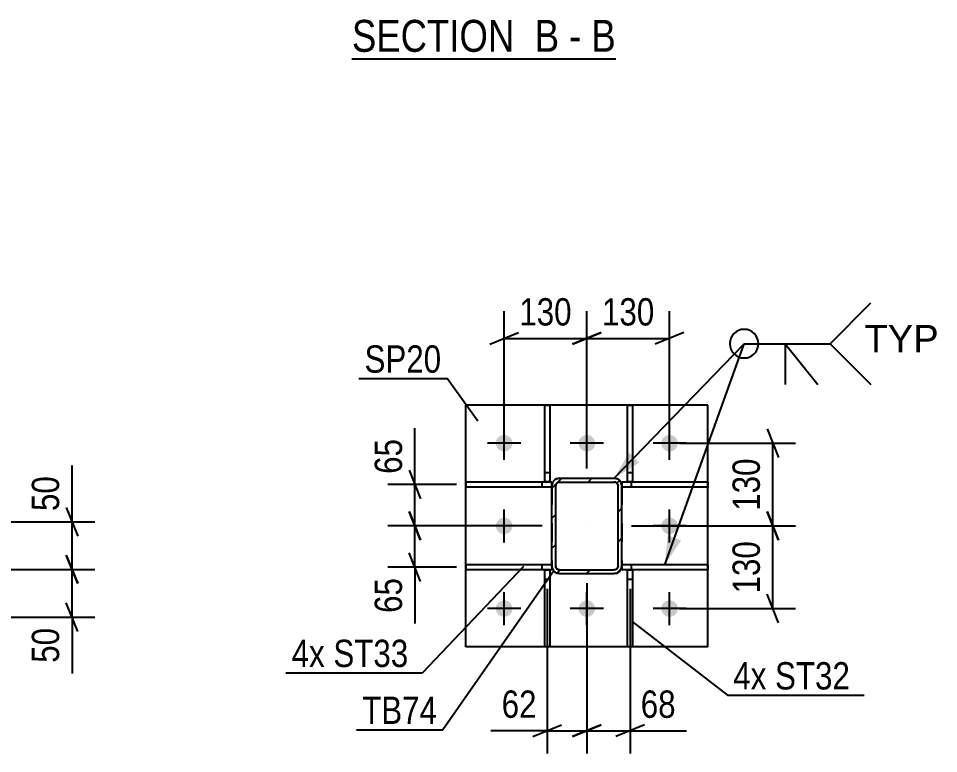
# Model space of a CAD drawing. Header units: millimetres. Extents: x -121 to 720, y -428 to 166.
# Drawn here: x 211.8 to 308.2, y -314.8 to -237.8 of the extents above; entities that cross this region are included whole.
import ezdxf

# ---------------------------------------------------------------- set-up
doc = ezdxf.new("R2010")
doc.units = ezdxf.units.MM
doc.linetypes.add('DXK_LINE_DOT2', pattern=[3.9198, 1.9599, -1.9599])
doc.linetypes.add('DXK_LINE_DOT3', pattern=[5.9187, 2.979, -0.9799, 0.9799, -0.9799])
doc.styles.add('Arial', font='ARIAL.TTF', dxfattribs={"height": 0.2})
doc.styles.add('Arial Narrow', font='ARIALN.TTF', dxfattribs={"height": 0.2})

# ---------------------------------------------------------------- blocks, each defined once
blk = doc.blocks.new('Unknown-318895430-12 - 5565')
at = {"color": 6, "linetype": 'Continuous'}
blk.add_line((246.732, -242.04), (274.378, -242.04), dxfattribs=at)
at = {"color": 0, "linetype": 'Continuous'}
for points in [[(264.84, -241.29), (264.84, -237.79), (246.732, -237.79), (246.732, -241.29)], [(268.447, -241.29), (268.447, -237.79), (265.89, -237.79), (265.89, -241.29)], [(270.772, -241.29), (270.772, -237.79), (269.497, -237.79), (269.497, -241.29)], [(274.378, -241.29), (274.378, -237.79), (271.822, -237.79), (271.822, -241.29)]]:
    blk.add_wipeout(points, dxfattribs=at)
at = {"color": 7, "linetype": 'Continuous', "style": 'Arial Narrow'}
for s, height, p in [('SECTION ', 3.3405, (246.732, -241.29)), ('B', 3.34, (265.89, -241.29)), ('B', 3.34, (271.822, -241.29)), ('-', 3.34, (269.497, -241.29))]:
    blk.add_text(s, height=height, dxfattribs=at).set_placement(p)
blk = doc.blocks.new('Part-318895430-6273 - 6153')
at = {"color": 2, "linetype": 'Continuous'}
for p, q in [((258.68, -303.649), (258.68, -278.316)), ((284.014, -278.316), (258.68, -278.316)), ((284.014, -303.649), (284.014, -278.316)), ((284.014, -303.649), (258.68, -303.649))]:
    blk.add_line(p, q, dxfattribs=at)
blk = doc.blocks.new('Part-318895430-6251 - 6153')
at = {"color": 2, "linetype": 'Continuous'}
for p, q in [((275.603, -286.378), (275.603, -278.318)), ((275.603, -278.318), (276.136, -278.318)), ((276.136, -278.318), (276.136, -286.378)), ((276.136, -286.378), (275.603, -286.378))]:
    blk.add_line(p, q, dxfattribs=at)
at = {"color": 7, "linetype": 'DXK_LINE_DOT2'}
blk.add_line((275.603, -285.378), (276.136, -285.378), dxfattribs=at)
blk = doc.blocks.new('Part-318895430-6211 - 6153')
at = {"color": 2, "linetype": 'Continuous'}
for p, q in [((284.014, -286.384), (275.014, -286.384)), ((275.014, -286.384), (275.014, -286.785)), ((284.014, -286.918), (275.014, -286.918)), ((284.014, -286.384), (284.014, -286.918))]:
    blk.add_line(p, q, dxfattribs=at)
at = {"color": 7, "linetype": 'DXK_LINE_DOT2'}
for p, q in [((275.014, -286.785), (275.014, -286.918)), ((276.014, -286.918), (276.014, -286.384))]:
    blk.add_line(p, q, dxfattribs=at)
blk = doc.blocks.new('Part-318895430-6224 - 6153')
at = {"linetype": 'Continuous'}
h = blk.add_hatch(dxfattribs=at)
h.set_pattern_fill('', scale=0.7, style=0, pattern_type=0)
h.set_pattern_definition([(45, (274.7794, -286.217), (-1.57154, 1.57154), [])])
h.paths.add_polyline_path([(274.953, -286.477), (274.779, -286.217), (274.52, -286.044), (274.214, -285.983), (268.48, -285.983), (268.174, -286.044), (267.915, -286.217), (267.741, -286.477), (267.68, -286.783), (267.68, -295.183), (267.741, -295.489), (267.915, -295.748), (268.174, -295.922), (268.48, -295.983), (274.214, -295.983), (274.52, -295.922), (274.779, -295.748), (274.953, -295.489), (275.014, -295.183), (275.014, -286.783)])
h.paths.add_polyline_path([(274.614, -295.183), (274.583, -295.336), (274.497, -295.466), (274.367, -295.552), (274.214, -295.583), (268.48, -295.583), (268.327, -295.552), (268.197, -295.466), (268.111, -295.336), (268.08, -295.183), (268.08, -286.783), (268.111, -286.63), (268.197, -286.5), (268.327, -286.413), (268.48, -286.383), (274.214, -286.383), (274.367, -286.413), (274.497, -286.5), (274.583, -286.63), (274.614, -286.783)])
at = {"color": 7, "linetype": 'DXK_LINE_DOT2'}
for p, q in [((268.174, -286.044), (268.48, -285.983)), ((268.48, -285.983), (274.214, -285.983)), ((274.214, -285.983), (274.52, -286.044)), ((267.68, -286.783), (267.741, -286.477)), ((267.68, -286.783), (267.68, -295.183)), ((268.111, -286.63), (268.08, -286.783)), ((268.08, -295.183), (268.08, -286.783)), ((268.197, -286.5), (268.111, -286.63)), ((268.327, -286.413), (268.197, -286.5)), ((268.48, -286.383), (268.327, -286.413)), ((268.48, -286.383), (274.214, -286.383)), ((274.367, -286.413), (274.214, -286.383)), ((274.497, -286.5), (274.367, -286.413)), ((274.583, -286.63), (274.497, -286.5)), ((274.614, -286.783), (274.583, -286.63)), ((274.614, -295.183), (274.614, -286.783)), ((274.953, -286.477), (275.014, -286.783)), ((275.014, -286.783), (275.014, -295.183)), ((267.741, -295.489), (267.68, -295.183)), ((268.08, -295.183), (268.111, -295.336)), ((268.111, -295.336), (268.197, -295.466)), ((268.48, -295.983), (268.174, -295.922)), ((268.197, -295.466), (268.327, -295.552)), ((268.327, -295.552), (268.48, -295.583)), ((268.48, -295.583), (274.214, -295.583)), ((268.48, -295.983), (274.214, -295.983)), ((274.214, -295.583), (274.367, -295.552)), ((274.52, -295.922), (274.214, -295.983)), ((274.367, -295.552), (274.497, -295.466)), ((274.497, -295.466), (274.583, -295.336)), ((274.583, -295.336), (274.614, -295.183)), ((275.014, -295.183), (274.953, -295.489))]:
    blk.add_line(p, q, dxfattribs=at)
at = {"color": 2, "linetype": 'Continuous'}
for p, q in [((268.48, -285.983), (268.174, -286.044)), ((268.48, -285.983), (274.214, -285.983)), ((274.52, -286.044), (274.214, -285.983)), ((267.741, -286.477), (267.68, -286.783)), ((267.68, -295.183), (267.68, -286.783)), ((268.08, -286.783), (268.111, -286.63)), ((268.08, -295.183), (268.08, -286.783)), ((268.111, -286.63), (268.197, -286.5)), ((268.197, -286.5), (268.327, -286.413)), ((268.327, -286.413), (268.48, -286.383)), ((268.48, -286.383), (274.214, -286.383)), ((274.214, -286.383), (274.367, -286.413)), ((274.367, -286.413), (274.497, -286.5)), ((274.497, -286.5), (274.583, -286.63)), ((274.583, -286.63), (274.614, -286.783)), ((274.614, -295.183), (274.614, -286.783)), ((275.014, -286.783), (274.953, -286.477)), ((275.014, -295.183), (275.014, -286.783)), ((267.68, -295.183), (267.741, -295.489)), ((268.111, -295.336), (268.08, -295.183)), ((268.197, -295.466), (268.111, -295.336)), ((268.174, -295.922), (268.48, -295.983)), ((268.327, -295.552), (268.197, -295.466)), ((268.48, -295.583), (268.327, -295.552)), ((268.48, -295.583), (274.214, -295.583)), ((268.48, -295.983), (274.214, -295.983)), ((274.367, -295.552), (274.214, -295.583)), ((274.214, -295.983), (274.52, -295.922)), ((274.497, -295.466), (274.367, -295.552)), ((274.583, -295.336), (274.497, -295.466)), ((274.614, -295.183), (274.583, -295.336)), ((274.953, -295.489), (275.014, -295.183))]:
    blk.add_line(p, q, dxfattribs=at)
at = {"color": 7, "linetype": 'DXK_LINE_DOT3'}
blk.add_line((271.347, -290.983), (271.347, -290.983), dxfattribs=at)
at = {"color": 7, "linetype": 'DXK_LINE_DOT2'}
for centre, start, end in [((268.48, -286.783), 112.50002, 157.50002), ((274.214, -286.783), 22.50002, 67.50002), ((268.48, -295.183), 202.50002, 247.50002), ((274.214, -295.183), 292.50002, 337.50002)]:
    blk.add_arc(centre, 0.8, start, end, dxfattribs=at)
at = {"color": 2, "linetype": 'Continuous'}
for centre, start, end in [((268.48, -286.783), 112.50002, 157.50002), ((274.214, -286.783), 22.50002, 67.50002), ((268.48, -295.183), 202.50002, 247.50002), ((274.214, -295.183), 292.50002, 337.50002)]:
    blk.add_arc(centre, 0.8, start, end, dxfattribs=at)
blk = doc.blocks.new('Part-318895430-6290 - 6153')
at = {"color": 2, "linetype": 'Continuous'}
for p, q in [((275.603, -303.651), (275.603, -295.578)), ((275.603, -295.578), (276.137, -295.578)), ((276.137, -295.578), (276.136, -303.651)), ((276.136, -303.651), (275.603, -303.651))]:
    blk.add_line(p, q, dxfattribs=at)
at = {"color": 7, "linetype": 'DXK_LINE_DOT2'}
blk.add_line((275.603, -296.578), (276.137, -296.578), dxfattribs=at)
blk = doc.blocks.new('Part-318895430-6258 - 6153')
at = {"color": 2, "linetype": 'Continuous'}
for p, q in [((284.014, -295.051), (275.014, -295.051)), ((275.014, -295.18), (275.014, -295.584)), ((275.603, -295.584), (275.014, -295.584)), ((284.014, -295.584), (276.137, -295.584)), ((284.014, -295.051), (284.014, -295.584))]:
    blk.add_line(p, q, dxfattribs=at)
at = {"color": 7, "linetype": 'DXK_LINE_DOT2'}
for p, q in [((275.014, -295.051), (275.014, -295.18)), ((276.137, -295.584), (275.603, -295.584)), ((276.014, -295.584), (276.014, -295.051))]:
    blk.add_line(p, q, dxfattribs=at)
blk = doc.blocks.new('Part-318895430-6295 - 6153')
at = {"color": 2, "linetype": 'Continuous'}
for p, q in [((266.937, -286.378), (266.937, -278.318)), ((266.937, -278.318), (267.47, -278.318)), ((267.47, -278.318), (267.47, -286.378)), ((267.47, -286.378), (266.937, -286.378))]:
    blk.add_line(p, q, dxfattribs=at)
at = {"color": 7, "linetype": 'DXK_LINE_DOT2'}
blk.add_line((266.937, -285.378), (267.47, -285.378), dxfattribs=at)
blk = doc.blocks.new('Part-318895430-6320 - 6153')
at = {"color": 2, "linetype": 'Continuous'}
for p, q in [((266.937, -303.651), (266.937, -295.578)), ((266.937, -295.578), (267.47, -295.578)), ((267.47, -295.578), (267.47, -303.651)), ((267.47, -303.651), (266.937, -303.651))]:
    blk.add_line(p, q, dxfattribs=at)
at = {"color": 7, "linetype": 'DXK_LINE_DOT2'}
blk.add_line((266.937, -296.578), (267.47, -296.578), dxfattribs=at)
blk = doc.blocks.new('Bolt-318895430-6361 - 6153')
at = {"linetype": 'Continuous'}
for points in [[(261.814, -282.316, -1), (263.547, -282.316, -1)], [(270.48, -282.316, -1), (272.214, -282.316, -1)], [(279.147, -282.316, -1), (280.88, -282.316, -1)], [(261.814, -290.983, -1), (263.547, -290.983, -1)], [(279.147, -290.983, -1), (280.88, -290.983, -1)], [(261.814, -299.649, -1), (263.547, -299.649, -1)], [(270.48, -299.649, -1), (272.214, -299.649, -1)], [(279.147, -299.649, -1), (280.88, -299.649, -1)]]:
    blk.add_hatch(color=1, dxfattribs=at).paths.add_polyline_path(points)
at = {"color": 1, "linetype": 'Continuous'}
for p, q in [((262.68, -284.049), (262.68, -280.583)), ((271.347, -284.049), (271.347, -280.583)), ((280.014, -284.049), (280.014, -280.583)), ((264.414, -282.316), (260.947, -282.316)), ((273.08, -282.316), (269.614, -282.316)), ((281.747, -282.316), (278.28, -282.316)), ((262.68, -292.716), (262.68, -289.249)), ((280.014, -292.716), (280.014, -289.249)), ((264.414, -290.983), (260.947, -290.983)), ((281.747, -290.983), (278.28, -290.983)), ((262.68, -301.383), (262.68, -297.916)), ((271.347, -301.383), (271.347, -297.916)), ((280.014, -301.383), (280.014, -297.916)), ((264.414, -299.649), (260.947, -299.649)), ((273.08, -299.649), (269.614, -299.649)), ((281.747, -299.649), (278.28, -299.649))]:
    blk.add_line(p, q, dxfattribs=at)
blk = doc.blocks.new('Part-318895430-6382 - 6153')
at = {"color": 2, "linetype": 'Continuous'}
for p, q in [((267.68, -286.385), (258.681, -286.384)), ((258.681, -286.384), (258.681, -286.918)), ((267.68, -286.918), (258.681, -286.918)), ((267.68, -286.783), (267.68, -286.385))]:
    blk.add_line(p, q, dxfattribs=at)
at = {"color": 7, "linetype": 'DXK_LINE_DOT2'}
for p, q in [((266.68, -286.918), (266.68, -286.385)), ((267.68, -286.783), (267.68, -286.918))]:
    blk.add_line(p, q, dxfattribs=at)
blk = doc.blocks.new('Part-318895430-6389 - 6153')
at = {"color": 2, "linetype": 'Continuous'}
for p, q in [((267.68, -295.051), (258.681, -295.051)), ((258.681, -295.051), (258.681, -295.584)), ((266.937, -295.585), (258.681, -295.584)), ((267.68, -295.585), (267.47, -295.585)), ((267.68, -295.183), (267.68, -295.585))]:
    blk.add_line(p, q, dxfattribs=at)
at = {"color": 7, "linetype": 'DXK_LINE_DOT2'}
for p, q in [((266.68, -295.585), (266.68, -295.051)), ((267.47, -295.585), (266.937, -295.585)), ((267.68, -295.183), (267.68, -295.051))]:
    blk.add_line(p, q, dxfattribs=at)
blk = doc.blocks.new('StraightDimension-318895430-1586 - 1250')
at = {"color": 7, "linetype": 'Continuous'}
for p, q in [((217.403, -290.547), (217.403, -284.641)), ((217.403, -290.547), (217.403, -284.641)), ((216.803, -289.047), (218.003, -292.047)), ((170.529, -290.547), (219.803, -290.547)), ((217.403, -295.536), (217.403, -290.547)), ((218.003, -297.036), (216.803, -294.036)), ((203.787, -295.536), (219.803, -295.536))]:
    blk.add_line(p, q, dxfattribs=at)
at = {"color": 0}
blk.add_wipeout([(216.653, -285.166), (212.453, -285.166), (212.453, -290.022), (216.653, -290.022)], dxfattribs=at)
at = {"color": 3, "style": 'Arial Narrow'}
blk.add_text('50', height=2.8633, rotation=90.00021, dxfattribs=at).set_placement((216.053, -289.422))
blk = doc.blocks.new('StraightDimension-318895430-1575 - 1250')
at = {"color": 7, "linetype": 'Continuous'}
for p, q in [((216.803, -294.036), (218.003, -297.036)), ((203.787, -295.536), (219.803, -295.536)), ((217.403, -300.547), (217.403, -295.536)), ((218.003, -302.047), (216.803, -299.047)), ((170.529, -300.547), (219.803, -300.547)), ((217.403, -300.547), (217.403, -306.453)), ((217.403, -300.547), (217.403, -306.453))]:
    blk.add_line(p, q, dxfattribs=at)
at = {"color": 0}
blk.add_wipeout([(216.653, -301.072), (212.453, -301.072), (212.453, -305.928), (216.653, -305.928)], dxfattribs=at)
at = {"color": 3, "style": 'Arial Narrow'}
blk.add_text('50', height=2.8633, rotation=90.00021, dxfattribs=at).set_placement((216.053, -305.328))
blk = doc.blocks.new('StraightDimension-318895430-6466 - 6153')
at = {"color": 7, "linetype": 'Continuous'}
for p, q in [((271.347, -296.983), (271.347, -314.848)), ((275.87, -297.578), (275.87, -314.848)), ((269.847, -313.048), (272.847, -311.848)), ((277.37, -311.848), (274.37, -313.048)), ((271.347, -312.448), (275.87, -312.448)), ((275.87, -312.448), (281.776, -312.448)), ((275.87, -312.448), (281.776, -312.448))]:
    blk.add_line(p, q, dxfattribs=at)
at = {"color": 0}
blk.add_wipeout([(281.251, -311.698), (281.251, -307.498), (276.395, -307.498), (276.395, -311.698)], dxfattribs=at)
at = {"color": 3, "style": 'Arial Narrow'}
blk.add_text('68', height=2.8633, dxfattribs=at).set_placement((276.995, -311.098))
blk = doc.blocks.new('StraightDimension-318895430-6446 - 6153')
at = {"color": 7, "linetype": 'Continuous'}
for p, q in [((262.68, -281.316), (262.68, -268.478)), ((271.347, -284.983), (271.347, -268.478)), ((261.18, -271.928), (264.18, -270.728)), ((272.847, -270.728), (269.847, -271.928)), ((262.68, -271.328), (271.347, -271.328))]:
    blk.add_line(p, q, dxfattribs=at)
at = {"color": 0}
blk.add_wipeout([(270.356, -270.578), (270.356, -266.378), (263.671, -266.378), (263.671, -270.578)], dxfattribs=at)
at = {"color": 3, "style": 'Arial Narrow'}
blk.add_text('130', height=2.8633, dxfattribs=at).set_placement((264.271, -269.978))
blk = doc.blocks.new('StraightDimension-318895430-6430 - 6153')
at = {"color": 7, "linetype": 'Continuous'}
for p, q in [((252.731, -289.483), (253.931, -292.483)), ((266.68, -290.983), (250.481, -290.983)), ((253.331, -295.318), (253.331, -290.983)), ((253.931, -296.818), (252.731, -293.818)), ((257.681, -295.318), (250.481, -295.318)), ((253.331, -295.318), (253.331, -301.224)), ((253.331, -295.318), (253.331, -301.224))]:
    blk.add_line(p, q, dxfattribs=at)
at = {"color": 0}
blk.add_wipeout([(252.581, -295.843), (248.381, -295.843), (248.381, -300.699), (252.581, -300.699)], dxfattribs=at)
at = {"color": 3, "style": 'Arial Narrow'}
blk.add_text('65', height=2.8633, rotation=90.00021, dxfattribs=at).set_placement((251.981, -300.099))
blk = doc.blocks.new('StraightDimension-318895430-6403 - 6153')
at = {"color": 7, "linetype": 'Continuous'}
for p, q in [((290.223, -289.483), (291.423, -292.483)), ((276.014, -290.983), (293.223, -290.983)), ((290.823, -299.649), (290.823, -290.983)), ((291.423, -301.149), (290.223, -298.149)), ((281.014, -299.649), (293.223, -299.649))]:
    blk.add_line(p, q, dxfattribs=at)
at = {"color": 0}
blk.add_wipeout([(290.073, -291.974), (285.873, -291.974), (285.873, -298.658), (290.073, -298.658)], dxfattribs=at)
at = {"color": 3, "style": 'Arial Narrow'}
blk.add_text('130', height=2.8633, rotation=90.00021, dxfattribs=at).set_placement((289.473, -298.058))
blk = doc.blocks.new('StraightDimension-318895430-6413 - 6153')
at = {"color": 7, "linetype": 'Continuous'}
for p, q in [((290.223, -280.816), (291.423, -283.816)), ((281.014, -282.316), (293.223, -282.316)), ((290.823, -290.983), (290.823, -282.316)), ((291.423, -292.483), (290.223, -289.483)), ((276.014, -290.983), (293.223, -290.983))]:
    blk.add_line(p, q, dxfattribs=at)
at = {"color": 0}
blk.add_wipeout([(290.073, -283.307), (285.873, -283.307), (285.873, -289.992), (290.073, -289.992)], dxfattribs=at)
at = {"color": 3, "style": 'Arial Narrow'}
blk.add_text('130', height=2.8633, rotation=90.00021, dxfattribs=at).set_placement((289.473, -289.392))
blk = doc.blocks.new('StraightDimension-318895430-6424 - 6153')
at = {"color": 7, "linetype": 'Continuous'}
for p, q in [((253.331, -286.651), (253.331, -280.745)), ((253.331, -286.651), (253.331, -280.745)), ((252.731, -285.151), (253.931, -288.151)), ((257.681, -286.651), (250.481, -286.651)), ((253.331, -290.983), (253.331, -286.651)), ((253.931, -292.483), (252.731, -289.483)), ((266.68, -290.983), (250.481, -290.983))]:
    blk.add_line(p, q, dxfattribs=at)
at = {"color": 0}
blk.add_wipeout([(252.581, -281.27), (248.381, -281.27), (248.381, -286.126), (252.581, -286.126)], dxfattribs=at)
at = {"color": 3, "style": 'Arial Narrow'}
blk.add_text('65', height=2.8633, rotation=90.00021, dxfattribs=at).set_placement((251.981, -285.526))
blk = doc.blocks.new('StraightDimension-318895430-6437 - 6153')
at = {"color": 7, "linetype": 'Continuous'}
for p, q in [((271.347, -284.983), (271.347, -268.478)), ((280.014, -281.316), (280.014, -268.478)), ((269.847, -271.928), (272.847, -270.728)), ((281.514, -270.728), (278.514, -271.928)), ((271.347, -271.328), (280.014, -271.328))]:
    blk.add_line(p, q, dxfattribs=at)
at = {"color": 0}
blk.add_wipeout([(279.023, -270.578), (279.023, -266.378), (272.338, -266.378), (272.338, -270.578)], dxfattribs=at)
at = {"color": 3, "style": 'Arial Narrow'}
blk.add_text('130', height=2.8633, dxfattribs=at).set_placement((272.938, -269.978))
blk = doc.blocks.new('StraightDimension-318895430-6456 - 6153')
at = {"color": 7, "linetype": 'Continuous'}
for p, q in [((267.204, -297.578), (267.204, -314.848)), ((271.347, -296.983), (271.347, -314.848)), ((265.704, -313.048), (268.704, -311.848)), ((272.847, -311.848), (269.847, -313.048)), ((267.204, -312.448), (261.297, -312.448)), ((267.204, -312.448), (261.297, -312.448)), ((267.204, -312.448), (271.347, -312.448))]:
    blk.add_line(p, q, dxfattribs=at)
at = {"color": 0}
blk.add_wipeout([(266.679, -311.698), (266.679, -307.498), (261.822, -307.498), (261.822, -311.698)], dxfattribs=at)
at = {"color": 3, "style": 'Arial Narrow'}
blk.add_text('62', height=2.8633, dxfattribs=at).set_placement((262.422, -311.098))
blk = doc.blocks.new('WeldMark-318895430-6475 - 6153')
at = {"linetype": 'Continuous'}
for points in [[(276.837, -284.345), (274.214, -285.983), (275.758, -283.304)], [(281.233, -292.481), (279.514, -295.051), (279.821, -291.974)]]:
    blk.add_hatch(color=30, dxfattribs=at).paths.add_polyline_path(points)
at = {"color": 30, "linetype": 'Continuous'}
for p, q in [((274.214, -285.983), (287.826, -271.883)), ((279.514, -295.051), (287.826, -271.883)), ((287.826, -271.883), (296.826, -271.883))]:
    blk.add_line(p, q, dxfattribs=at)
at = {"color": 3, "linetype": 'Continuous'}
for q in [(295.541, -276.169), (292.112, -276.169)]:
    blk.add_line((292.112, -271.883), q, dxfattribs=at)
for start, end in [(90, 270), (270, 90)]:
    blk.add_arc((287.826, -271.883), 1.5, start, end, dxfattribs=at)
at = {"color": 0, "linetype": 'Continuous'}
blk.add_wipeout([(308.202, -272.783), (308.202, -269.783), (300.426, -269.783), (300.426, -272.783)], dxfattribs=at)
blk.add_wipeout([(308.202, -272.783), (308.202, -269.783), (300.426, -269.783), (300.426, -272.783)], dxfattribs=at)
at = {"color": 3, "linetype": 'Continuous'}
for q in [(301.112, -267.597), (301.112, -276.169)]:
    blk.add_line((296.826, -271.883), q, dxfattribs=at)
at = {"color": 3, "linetype": 'Continuous', "style": 'Arial'}
blk.add_text('TYP', height=2.8652, dxfattribs=at).set_placement((300.426, -272.783))
blk = doc.blocks.new('Mark-318895430-6220 - 6153')
at = {"color": 30, "linetype": 'Continuous'}
for p in [(267.897, -295.699), (247.202, -312.34)]:
    blk.add_line(p, (256.256, -312.34), dxfattribs=at)
at = {"color": 0}
blk.add_wipeout([(255.656, -311.74), (255.656, -308.74), (247.802, -308.74), (247.802, -311.74)], dxfattribs=at)
blk.add_wipeout([(255.656, -311.74), (255.656, -308.74), (247.802, -308.74), (247.802, -311.74)], dxfattribs=at)
at = {"color": 3, "style": 'Arial Narrow'}
blk.add_text('TB74', height=2.8633, dxfattribs=at).set_placement((247.802, -311.74))
blk = doc.blocks.new('Mark-318895430-6269 - 6153')
at = {"color": 30, "linetype": 'Continuous'}
for p in [(247.455, -275.524), (259.916, -280.002)]:
    blk.add_line(p, (256.694, -275.524), dxfattribs=at)
at = {"color": 0}
blk.add_wipeout([(256.094, -274.924), (256.094, -271.924), (248.055, -271.924), (248.055, -274.924)], dxfattribs=at)
blk.add_wipeout([(256.094, -274.924), (256.094, -271.924), (248.055, -271.924), (248.055, -274.924)], dxfattribs=at)
at = {"color": 3, "style": 'Arial Narrow'}
blk.add_text('SP20', height=2.8633, dxfattribs=at).set_placement((248.055, -274.924))
blk = doc.blocks.new('MarkSet-318895430-6528 - 6153')
at = {"color": 30, "linetype": 'Continuous'}
for p in [(264.718, -295.249), (239.817, -306.375)]:
    blk.add_line(p, (254.143, -306.375), dxfattribs=at)
at = {"color": 0}
for points in [[(243.889, -305.775), (243.889, -302.775), (240.417, -302.775), (240.417, -305.775)], [(252.643, -305.775), (252.643, -302.775), (244.789, -302.775), (244.789, -305.775)]]:
    blk.add_wipeout(points, dxfattribs=at)
for points in [[(243.889, -305.775), (243.889, -302.775), (240.417, -302.775), (240.417, -305.775)], [(252.643, -305.775), (252.643, -302.775), (244.789, -302.775), (244.789, -305.775)]]:
    blk.add_wipeout(points, dxfattribs=at)
at = {"color": 3, "style": 'Arial Narrow'}
for s, p in [('4x', (240.417, -305.775)), ('ST33', (244.789, -305.775))]:
    blk.add_text(s, height=2.8633, dxfattribs=at).set_placement(p)
blk = doc.blocks.new('MarkSet-318895430-6558 - 6153')
at = {"color": 30, "linetype": 'Continuous'}
for p, q in [((276.126, -301.041), (286.093, -308.726)), ((286.093, -308.726), (300.419, -308.726))]:
    blk.add_line(p, q, dxfattribs=at)
at = {"color": 0}
for points in [[(290.165, -308.126), (290.165, -305.126), (286.693, -305.126), (286.693, -308.126)], [(298.919, -308.126), (298.919, -305.126), (291.065, -305.126), (291.065, -308.126)]]:
    blk.add_wipeout(points, dxfattribs=at)
for points in [[(290.165, -308.126), (290.165, -305.126), (286.693, -305.126), (286.693, -308.126)], [(298.919, -308.126), (298.919, -305.126), (291.065, -305.126), (291.065, -308.126)]]:
    blk.add_wipeout(points, dxfattribs=at)
at = {"color": 3, "style": 'Arial Narrow'}
for s, p in [('4x', (286.693, -308.126)), ('ST32', (291.065, -308.126))]:
    blk.add_text(s, height=2.8633, dxfattribs=at).set_placement(p)

msp = doc.modelspace()

# ---------------------------------------------------------------- block references
for name in ['Unknown-318895430-12 - 5565', 'Part-318895430-6273 - 6153', 'Part-318895430-6295 - 6153', 'Part-318895430-6251 - 6153', 'Bolt-318895430-6361 - 6153', 'StraightDimension-318895430-1586 - 1250', 'Part-318895430-6224 - 6153', 'Part-318895430-6382 - 6153', 'Part-318895430-6211 - 6153', 'Part-318895430-6389 - 6153', 'Part-318895430-6320 - 6153', 'Part-318895430-6258 - 6153', 'Part-318895430-6290 - 6153']:
    msp.add_blockref(name, (0, 0))

# ---------------------------------------------------------------- next in the draw order: block references
for name in ['StraightDimension-318895430-6446 - 6153', 'Mark-318895430-6269 - 6153', 'StraightDimension-318895430-6430 - 6153', 'StraightDimension-318895430-1575 - 1250', 'StraightDimension-318895430-6466 - 6153']:
    msp.add_blockref(name, (0, 0))

# ---------------------------------------------------------------- next in the draw order: block references
for name in ['StraightDimension-318895430-6424 - 6153', 'StraightDimension-318895430-6403 - 6153', 'StraightDimension-318895430-6456 - 6153']:
    msp.add_blockref(name, (0, 0))

# ---------------------------------------------------------------- next in the draw order: block references
for name in ['StraightDimension-318895430-6413 - 6153', 'Mark-318895430-6220 - 6153', 'MarkSet-318895430-6558 - 6153']:
    msp.add_blockref(name, (0, 0))

# ---------------------------------------------------------------- next in the draw order: block references
for name in ['StraightDimension-318895430-6437 - 6153', 'MarkSet-318895430-6528 - 6153']:
    msp.add_blockref(name, (0, 0))

# ---------------------------------------------------------------- next in the draw order: block references
msp.add_blockref('WeldMark-318895430-6475 - 6153', (0, 0))

doc.saveas('drawing.dxf')
